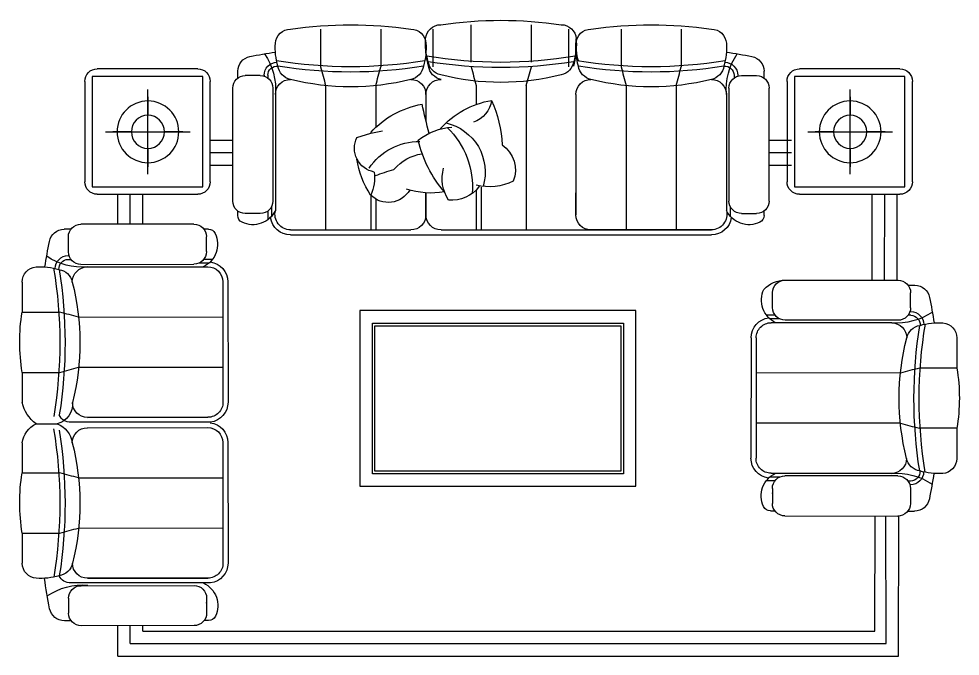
# Model space of a CAD drawing. Extents: x 23.8 to 54, y 1 to 14.1.
# Drawn here: x 39.521 to 43.262, y 6.661 to 9.193 of the extents above; entities that cross this region are included whole.
import ezdxf

# ---------------------------------------------------------------- set-up
doc = ezdxf.new("R2010")
doc.units = 0
doc.header["$MEASUREMENT"] = 0
doc.layers.get('0').update_dxf_attribs({"linetype": 'CONTINUOUS'})
doc.layers.add('DWGAUTOCAD', color=7, linetype='CONTINUOUS')

# ---------------------------------------------------------------- blocks, each defined once
blk = doc.blocks.new('A$C32DA33DD')
for p, q in [((1706, 2516.7), (1706, 2367.2)), ((1946, 2516.7), (1946, 2367.2)), ((1107.3, 2498.7), (1107.3, 2349.2)), ((1347.3, 2498.7), (1347.3, 2349.2)), ((1556.6, 2498.7), (1556.6, 2349.2)), ((2097.7, 2498.7), (2097.7, 2349.2)), ((2304.8, 2498.7), (2304.8, 2349.2)), ((2544.8, 2498.7), (2544.8, 2349.2)), ((235.8, 2340.9), (635.8, 2340.9)), ((777.3, 2304), (777.3, 2331)), ((2874.8, 2304), (2874.8, 2331)), ((3034.7, 2340.9), (3434.7, 2340.9)), ((185.8, 1890.9), (185.8, 2290.9)), ((685.8, 2290.9), (685.8, 1890.9)), ((867, 2314), (807.3, 2314)), ((882, 2315.1), (882, 2311.7)), ((897, 2315.1), (897, 2304)), ((2755, 2315.1), (2755, 2304)), ((2770, 2315.1), (2770, 2311.7)), ((2785, 2314), (2844.8, 2314)), ((2984.7, 1890.9), (2984.7, 2290.9)), ((3484.7, 2290.9), (3484.7, 1890.9)), ((434.1, 1921.2), (434.1, 2258.3)), ((757.3, 1814), (757.3, 2264)), ((917, 2264), (917, 1814)), ((1127.3, 2273.9), (1127.3, 1698.7)), ((1327.3, 2273.9), (1327.3, 1698.7)), ((1724.8, 2273.9), (1724.8, 1698.7)), ((1924.8, 2273.9), (1924.8, 2198.6)), ((2324.8, 2273.9), (2324.8, 2107.2)), ((2524.8, 2273.9), (2524.8, 1698.7)), ((2735, 2264), (2735, 1814)), ((2894.8, 1814), (2894.8, 2264)), ((3233, 1921.2), (3233, 2258.3)), ((434.1, 2229.5), (434.1, 2155.7)), ((434.1, 2155.7), (434.1, 2229.5)), ((927.3, 2238.7), (927.3, 1776.6)), ((1527.3, 2238.7), (1527.3, 1828.5)), ((1527.3, 2238.7), (1527.3, 1828.5)), ((2124.8, 2238.7), (2124.8, 2134.7)), ((2124.8, 2238.7), (2124.8, 2134.7)), ((2724.8, 2238.7), (2724.8, 1776.6)), ((3233, 2229.5), (3233, 2155.7)), ((3233, 2155.7), (3233, 2229.5)), ((602.7, 2089.7), (265.5, 2089.7)), ((294.3, 2089.7), (368.1, 2089.7)), ((500.1, 2089.7), (573.9, 2089.7)), ((2344.8, 2084), (2298.1, 2093.7)), ((2400.3, 2067.2), (2344.8, 2084)), ((3401.6, 2089.7), (3064.5, 2089.7)), ((3093.2, 2089.7), (3167, 2089.7)), ((3299, 2089.7), (3372.8, 2089.7)), ((757.3, 2056.9), (667.4, 2056.9)), ((2984.7, 2056.9), (2894.8, 2056.9)), ((434.1, 2023.8), (434.1, 1950)), ((434.1, 1950), (434.1, 2023.8)), ((757.3, 2006.9), (667.4, 2006.9)), ((2984.7, 2006.9), (2894.8, 2006.9)), ((3233, 2023.8), (3233, 1950)), ((3233, 1950), (3233, 2023.8)), ((757.3, 1956.9), (667.4, 1956.9)), ((2984.7, 1956.9), (2894.8, 1956.9)), ((635.8, 1840.9), (235.8, 1840.9)), ((246.7, 1498.4), (246.5, 1840.9)), ((296.6, 1498.5), (296.5, 1840.9)), ((346.5, 1498.6), (346.5, 1842.2)), ((1527.3, 1846.6), (1527.3, 1758.7)), ((1527.3, 1846.6), (1527.3, 1758.7)), ((1527.3, 1846.6), (1527.3, 1758.7)), ((1527.3, 1758.7), (1527.3, 1846.6)), ((1904.8, 1869.6), (1904.8, 1698.7)), ((1924.8, 1858.2), (1924.8, 1698.7)), ((2124.8, 1846.6), (2124.8, 1758.7)), ((2124.8, 1846.6), (2124.8, 1758.7)), ((2124.8, 1846.6), (2124.8, 1758.7)), ((2124.8, 1758.7), (2124.8, 1846.6)), ((3434.7, 1840.9), (3034.7, 1840.9)), ((3253.5, 1721.6), (3253.5, 1840.9)), ((3303.5, 1721.5), (3303.5, 1840.9)), ((3353.5, 1721.1), (3353.5, 1842.2)), ((2324.8, 1821.7), (2324.8, 1698.7)), ((2344.8, 1837), (2344.8, 1698.7)), ((777.3, 1756.2), (777.3, 1774)), ((867, 1764), (807.3, 1764)), ((912, 1792.2), (912, 1753.8)), ((2740, 1792.2), (2740, 1753.8)), ((2755, 1774), (2755, 1739.4)), ((2785, 1764), (2844.8, 1764)), ((2874.8, 1756.2), (2874.8, 1774)), ((987.3, 1698.7), (1467.3, 1698.7)), ((2064.8, 1698.7), (987.3, 1698.7)), ((2664.8, 1698.7), (2184.8, 1698.7)), ((2992.2, 1702), (3010, 1701.9)), ((3050.1, 1721.9), (3500.1, 1721.3)), ((3540, 1701.2), (3567, 1701.2)), ((2664.8, 1678.7), (987.3, 1678.7)), ((2999.9, 1612.2), (3000, 1671.9)), ((3549.9, 1611.5), (3550, 1671.2)), ((3009.9, 1582.2), (2975.3, 1582.2)), ((3551, 1581.5), (3539.9, 1581.5)), ((3551, 1596.5), (3547.6, 1596.5)), ((3028.1, 1567.2), (2989.6, 1567.2)), ((3474.5, 1551.3), (2994.5, 1552)), ((3499.8, 1561.5), (3049.8, 1562.1)), ((203, 1478.4), (176.1, 1478.3)), ((693, 1499), (243, 1498.4)), ((2914.4, 1490.7), (2913.8, 1012.1)), ((2934.4, 1492), (2933.8, 1012)), ((3734.4, 1491.1), (3734.3, 1371)), ((193.1, 1388.6), (193.1, 1448.4)), ((743.1, 1389.3), (743.1, 1449.1)), ((192.1, 1373.6), (195.5, 1373.6)), ((192.1, 1358.6), (203.2, 1358.6)), ((733.2, 1359.3), (767.8, 1359.4)), ((1288.1, 1377.2), (2388.1, 1377.2)), ((1288.1, 677.2), (1288.1, 1377.2)), ((2388.1, 1377.2), (2388.1, 677.2)), ((3509.4, 1351.3), (2934.2, 1352)), ((3734.3, 1371), (3584.8, 1371.2)), ((243.2, 1338.7), (693.2, 1339.3)), ((268.5, 1328.5), (748.5, 1329.1)), ((715, 1344.3), (753.5, 1344.3)), ((8.6, 1268.3), (8.8, 1148.1)), ((808.6, 1269.2), (809.3, 789.2)), ((828.6, 1269.2), (829.3, 789.2)), ((8.8, 1148.1), (158.3, 1148.3)), ((233.7, 1128.4), (808.8, 1129.2)), ((3509.1, 1151.3), (2934, 1152)), ((3734, 1131), (3584.5, 1131.2)), ((3734, 1131), (3733.8, 1010.8)), ((3473.7, 951.3), (2993.7, 952)), ((3473.7, 951.3), (2993.7, 952)), ((2993.7, 952), (3473.7, 951.3)), ((2993.7, 952), (3473.7, 951.3)), ((2993.7, 952), (3473.7, 951.3)), ((2993.7, 952), (3473.7, 951.3)), ((3473.7, 951.3), (2993.7, 952)), ((9.1, 908.1), (158.6, 908.3)), ((9.1, 908.1), (9.3, 788)), ((233.9, 928.4), (809.1, 929.2)), ((2983.9, 932.6), (3540, 932.6)), ((3474.5, 910.6), (2994.5, 911.2)), ((3678.6, 926.4), (3594.3, 926.4)), ((2914.4, 850), (2913.8, 371.3)), ((2934.4, 851.3), (2933.8, 371.3)), ((3734.4, 850.4), (3734.3, 730.3)), ((244, 718.2), (694, 718.8)), ((269.3, 728.5), (749.3, 729.1)), ((269.3, 728.5), (749.3, 729.1)), ((749.3, 729.1), (269.3, 728.5)), ((749.3, 729.1), (269.3, 728.5)), ((749.3, 729.1), (269.3, 728.5)), ((749.3, 729.1), (269.3, 728.5)), ((269.3, 728.5), (749.3, 729.1)), ((715.8, 713.8), (754.3, 713.9)), ((3734.3, 730.3), (3584.8, 730.5)), ((193, 698.1), (204.1, 698.1)), ((193, 683.1), (196.4, 683.1)), ((734.1, 698.8), (768.7, 698.9)), ((2388.1, 677.2), (1288.1, 677.2)), ((3509.4, 710.6), (2934.2, 711.3)), ((194.1, 668.1), (194.2, 608.4)), ((744.1, 668.8), (744.2, 609.1)), ((204.2, 578.4), (177.3, 578.3)), ((752.1, 579.1), (734.2, 579.1)), ((241, 0), (240.4, 558.6)), ((694.2, 559), (244.2, 558.4)), ((291.2, 50), (292.1, 558.5)), ((335.4, 100), (334.7, 558.5)), ((3509.1, 510.6), (2934, 511.3)), ((3734, 490.3), (3584.5, 490.5)), ((3734, 490.3), (3733.8, 370.1)), ((3473.7, 310.6), (2993.7, 311.2)), ((2993.7, 311.2), (3473.7, 310.6)), ((2993.7, 311.2), (3473.7, 310.6)), ((2993.7, 311.2), (3473.7, 310.6)), ((2993.7, 311.2), (3473.7, 310.6)), ((3473.7, 310.6), (2993.7, 311.2)), ((3473.7, 310.6), (2993.7, 311.2)), ((2983.9, 291.9), (3540, 291.9)), ((3499, 281), (3049, 281.6)), ((2999, 231.6), (2998.9, 171.9)), ((3549, 230.9), (3548.9, 171.2)), ((2991, 141.9), (3008.8, 141.9)), ((3048.8, 121.8), (3498.8, 121.2)), ((3253.5, 100), (3253.5, 121.5)), ((3303.5, 50), (3303.5, 121.5)), ((3353.5, 0), (3353.4, 121.4)), ((3538.8, 141.2), (3565.8, 141.1)), ((3253.5, 100), (335.4, 100)), ((3303.5, 50), (291.2, 50)), ((3353.5, 0), (241, 0))]:
    blk.add_line(p, q)
at = {"ltscale": 20}
for p, q in [((215.8, 1870.9), (215.8, 2310.9)), ((215.8, 2310.9), (655.8, 2310.9)), ((655.8, 2310.9), (655.8, 1870.9)), ((3014.7, 1870.9), (3014.7, 2310.9)), ((3014.7, 2310.9), (3454.7, 2310.9)), ((3454.7, 2310.9), (3454.7, 1870.9)), ((655.8, 1870.9), (215.8, 1870.9)), ((3454.7, 1870.9), (3014.7, 1870.9)), ((2338.1, 1327.2), (1338.1, 1327.2)), ((1338.1, 1327.2), (1338.1, 727.2)), ((2328.1, 1317.2), (1348.1, 1317.2)), ((1348.1, 1317.2), (1348.1, 737.2)), ((2328.1, 737.2), (2328.1, 1317.2)), ((2338.1, 727.2), (2338.1, 1327.2)), ((1338.1, 727.2), (2338.1, 727.2)), ((1348.1, 737.2), (2328.1, 737.2))]:
    blk.add_line(p, q, dxfattribs=at)
for centre in [(434.1, 2089.7), (3233, 2089.7)]:
    blk.add_circle(centre, 123, dxfattribs=at)
for centre in [(434.1, 2089.7), (3233, 2089.7)]:
    blk.add_circle(centre, 66)
for centre, radius, start, end in [((1227.3, 863.1), 1653.2, 81.6473, 98.3527), ((1585.9, 2456.7), 60, 90, 176.1275), ((1826, 881), 1653.2, 81.6473, 98.3527), ((2066.2, 2456.7), 60, 3.8725, 90), ((2424.8, 863.1), 1653.2, 81.6473, 98.3527), ((987.1, 2438.7), 60, 90, 176.1275), ((1467.4, 2438.7), 60, 3.8725, 90), ((2184.7, 2438.7), 60, 90, 176.1275), ((2665, 2438.7), 60, 3.8725, 90), ((1186.6, 2425.2), 259.9, 176.1275, 196.4266), ((1266.7, 2443.2), 259.9, 343.5734, 3.8725), ((1267.9, 2425.2), 259.9, 343.5734, 3.8725), ((1785.3, 2443.2), 259.9, 176.1275, 196.4266), ((1785.3, 2443.2), 259.9, 176.1275, 196.4266), ((1786.6, 2425.2), 259.9, 176.1275, 196.4266), ((1865.5, 2425.2), 259.9, 343.5734, 3.8725), ((1866.7, 2443.2), 259.9, 343.5734, 3.8725), ((2384.1, 2425.2), 259.9, 176.1275, 196.4266), ((2465.5, 2425.2), 259.9, 343.5734, 3.8725), ((1227.3, 379.6), 2050, 98.4151, 101.302), ((2424.8, 379.6), 2050, 78.698, 81.5849), ((837.3, 2331), 60, 101.302, 180), ((934.1, 2314.7), 52.1, 90.9194, 179.4053), ((674.8, 2258.2), 253.2, 355.5854, 34.2393), ((1227.3, 4130.9), 1782.2, 260.4594, 279.5406), ((1826, 4148.9), 1782.2, 260.4594, 279.5406), ((1599.1, 2379.1), 63.7, 188.4737, 258.1933), ((1826, 4178.2), 1832.2, 260.8958, 279.1042), ((2053, 2379.1), 63.7, 281.8067, 351.5263), ((2424.8, 4130.9), 1782.2, 260.4594, 279.5406), ((2717.9, 2314.7), 52.1, 0.5947, 89.0806), ((2977.2, 2258.2), 253.2, 145.7607, 184.4146), ((2814.8, 2331), 60, 0, 78.698), ((235.8, 2290.9), 50, 90, 180), ((635.8, 2290.9), 50, 0, 90), ((934.1, 2314.7), 37.1, 85.1571, 179.4053), ((1000.3, 2361.1), 63.7, 188.4737, 258.1933), ((1227.3, 4160.2), 1832.2, 260.8958, 279.1042), ((-4603.4, 793.5), 5918.8, 14.48369, 15.23856), ((7057.9, 793.5), 5918.8, 164.76144, 165.51631), ((1454.2, 2361.1), 63.7, 281.8067, 351.5263), ((-4005.9, 793.5), 5918.8, 14.48369, 15.23856), ((7655.5, 793.5), 5918.8, 164.76144, 165.51631), ((2051.8, 2361.1), 63.7, 281.8067, 351.5263), ((2197.9, 2361.1), 63.7, 188.4737, 258.1933), ((2424.8, 4160.2), 1832.2, 260.8958, 279.1042), ((-3405.9, 793.5), 5918.8, 14.48369, 15.23856), ((8255.5, 793.5), 5918.8, 164.76144, 165.51631), ((2651.8, 2361.1), 63.7, 281.8067, 351.5263), ((2717.9, 2314.7), 37.1, 0.5947, 94.8429), ((3034.7, 2290.9), 50, 90, 180), ((3434.7, 2290.9), 50, 0, 90), ((807.3, 2264), 50, 90, 180), ((867, 2264), 50, 0, 90), ((987.3, 2238.7), 60, 90, 180), ((1227.3, 3243.7), 975, 255.75, 284.25), ((1467.3, 2238.7), 60, 0, 90), ((1826, 3261.7), 975, 255.75, 284.25), ((2064.8, 2238.7), 60, 0, 90), ((2184.8, 2238.7), 60, 90, 180), ((2424.8, 3243.7), 975, 255.75, 284.25), ((2664.8, 2238.7), 60, 0, 90), ((2785, 2264), 50, 90, 180), ((2844.8, 2264), 50, 0, 90), ((2310, 2013.5), 489.9, 155.708, 177.181), ((1969.9, 2229.7), 107.5, 187.8748, 251.537), ((1969.9, 2229.7), 107.5, 187.8748, 251.537), ((1801.8, 1862.2), 358.2, 41.9902, 80.0813), ((-10968.2, 5298.9), 13470, 346.19057, 346.69842), ((2078.8, 1846.9), 358.2, 41.9902, 80.0813), ((2089.3, 1929.6), 200.6, 102.8006, 196.6911), ((2269.6, 1869.9), 329.9, 134.1058, 184.4889), ((2001, 1859.1), 250.7, 51.7765, 85.4088), ((2312.9, 2024.8), 97, 280.9234, 25.8768), ((1889.9, 1937.7), 121.5, 124.7038, 201.5016), ((1671.4, 2173.3), 498.7, 319.625, 346.4048), ((2151.6, 1811), 240.6, 33.7923, 90.5552), ((2115.2, 1825.4), 178.7, 40.4025, 81.7371), ((2053.2, 2030.1), 349.9, 326.6442, 351.9886), ((1904.8, 1902.2), 155.4, 327.0347, 15.8927), ((2254.3, 1943.8), 4, 220.4025, 252.8128), ((1770.9, 380.6), 1632.2, 70.1072, 72.8128), ((2497.9, 1906.6), 168.1, 172.1503, 204.4282), ((235.8, 1890.9), 50, 180, 270), ((635.8, 1890.9), 50, 270, 0), ((1873.4, 2089.7), 218.9, 243.8327, 283.5744), ((3034.7, 1890.9), 50, 180, 270), ((3434.7, 1890.9), 50, 270, 0), ((2021.4, 1950.7), 133.8, 215.4663, 275.9267), ((2103.5, 2161.9), 316, 260.4944, 288.1127), ((2275.1, 1907.1), 98.8, 209.9049, 315.4193), ((807.3, 1814), 50, 180, 270), ((867, 1814), 50, 270, 0), ((2785, 1814), 50, 180, 270), ((2844.8, 1814), 50, 270, 0), ((837.1, 1819.1), 99.6, 244.5921, 334.7467), ((988.5, 1761.7), 63, 166.3812, 268.8687), ((2663.6, 1761.7), 63, 271.1313, 13.6188), ((2814.9, 1819.1), 99.6, 205.2533, 295.4079), ((807.3, 1756.2), 30, 180, 244.5921), ((987.3, 1758.7), 80, 187.063, 270), ((1467.3, 1758.7), 60, 270, 0), ((2064.8, 1758.7), 60, 270, 0), ((2184.8, 1758.7), 60, 180, 270), ((2664.8, 1758.7), 80, 270, 352.937), ((2844.8, 1756.2), 30, 295.4079, 0), ((2992.1, 1672), 30, 89.9245, 154.5167), ((3050, 1671.9), 50, 89.9245, 179.9245), ((3500, 1671.3), 50, 359.9245, 89.9245), ((3566.9, 1641.2), 60, 11.2265, 89.9245), ((3055, 1642), 99.6, 154.5167, 244.6712), ((1615, 1253.8), 2050, 8.3397, 11.2265), ((3049.9, 1612.1), 50, 179.9245, 269.9245), ((3494.3, 1803.7), 253.2, 265.51, 304.1639), ((3499.9, 1611.5), 50, 269.9245, 359.9245), ((3550.5, 1544.4), 37.1, 355.0816, 89.3298), ((3550.5, 1544.4), 52.1, 0.844, 89.3298), ((2994.4, 1492), 80, 96.9876, 179.9245), ((2994.4, 1492), 60, 89.9245, 179.9245), ((3474.4, 1491.3), 60, 359.9245, 89.9245), ((3596.8, 1478.1), 63.7, 98.3982, 168.1178), ((5395.6, 1248.8), 1832.2, 170.8203, 189.0288), ((5366.3, 1248.8), 1782.2, 170.384, 189.4651), ((3660.7, 1291.8), 259.9, 86.0521, 106.3511), ((3674.4, 1491.2), 60, 359.9245, 86.0521), ((176.2, 1418.3), 60, 90.0755, 168.7735), ((243.1, 1448.4), 50, 90.0755, 180.0755), ((693.1, 1449), 50, 0.0755, 90.0755), ((692.2, 1381.1), 117.9, 43.3226, 89.5895), ((4479.1, 1250), 975, 165.6745, 194.1746), ((2128.1, 1030.9), 2050, 168.7735, 171.6603), ((688.1, 1419.1), 99.6, 295.3288, 25.4833), ((243.1, 1388.7), 50, 180.0755, 270.0755), ((693.1, 1389.3), 50, 270.0755, 0.0755), ((248.7, 1580.9), 253.2, 235.8361, 274.49), ((192.5, 1321.5), 52.1, 90.6702, 179.156), ((192.5, 1321.5), 37.1, 90.6702, 184.9184), ((2036.6, 7083.9), 5918.8, 284.40824, 285.16311), ((3019.1, 1251.9), 725, 350.3973, 9.4518), ((68.6, 1268.3), 60, 93.9479, 180.0755), ((82.4, 1068.9), 259.9, 73.6489, 93.9479), ((-1623.2, 1026), 1782.2, 350.5349, 9.616), ((146.3, 1255.3), 63.7, 11.8822, 81.6018), ((-1652.5, 1025.9), 1832.2, 350.9712, 9.1797), ((268.6, 1268.5), 60, 90.0755, 180.0755), ((748.6, 1269.1), 60, 0.0755, 90.0755), ((748.6, 1269.1), 80, 0.0755, 83.0124), ((-736.1, 1027.1), 975, 345.8254, 14.3255), ((723.9, 1029.1), 725, 170.5482, 189.6027), ((1706.4, 6861), 5918.8, 254.83689, 255.59176), ((2021.3, -4577.4), 5918.8, 74.68598, 75.44086), ((2993.8, 1012), 80, 179.9245, 262.8615), ((2993.8, 1012), 60, 179.9245, 269.9245), ((3473.8, 1011.3), 60, 269.9245, 359.9245), ((3473.8, 1011.3), 60, 269.9245, 359.9245), ((3613.1, 1003.8), 79.7, 174.6491, 256.361), ((3592.1, 1043.3), 145.4, 306.4999, 347.1053), ((1721.8, -4800.3), 5918.8, 104.55914, 105.31402), ((2994.4, 851.2), 80, 96.9876, 179.9245), ((2994.4, 851.2), 60, 89.9245, 179.9245), ((3474.4, 850.6), 60, 359.9245, 89.9245), ((3630.3, 836.5), 96.9, 111.7797, 171.5972), ((5366.3, 608.1), 1782.2, 170.384, 189.4651), ((3632.5, 834), 103.2, 9.1398, 63.5054), ((5395.6, 608.1), 1832.2, 170.8203, 189.0288), ((4479.1, 609.3), 975, 165.6745, 194.1746), ((69.3, 788), 60, 180.0755, 266.203), ((146.8, 801.3), 63.7, 278.5491, 348.2687), ((269.3, 788.5), 60, 180.0755, 270.0755), ((269.3, 788.5), 60, 180.0755, 270.0755), ((749.3, 789.1), 60, 270.0755, 0.0755), ((749.3, 789.1), 80, 277.1385, 0.0755), ((82.5, 987.5), 259.9, 266.203, 286.502), ((2128.1, 1030.9), 2050, 188.4906, 191.3774), ((250.2, 476), 253.2, 85.6609, 124.3148), ((193.3, 735.2), 52.1, 180.9949, 269.4807), ((193.3, 735.2), 37.1, 175.2325, 269.4807), ((244.1, 668.2), 50, 90.0755, 180.0755), ((694.1, 668.8), 50, 0.0755, 90.0755), ((689.1, 638.9), 99.6, 334.6676, 64.8221), ((2036.6, 6443.2), 5918.8, 284.40824, 285.16311), ((3019.1, 611.2), 725, 350.3973, 9.4518), ((177.2, 638.3), 60, 191.3774, 270.0755), ((244.2, 608.4), 50, 180.0755, 270.0755), ((694.2, 609), 50, 270.0755, 0.0755), ((752, 609.1), 30, 270.0755, 334.6676), ((2021.3, -5218.2), 5918.8, 74.68598, 75.44086), ((2993.8, 371.2), 80, 179.9245, 262.8615), ((2993.8, 371.2), 60, 179.9245, 269.9245), ((3473.8, 370.6), 60, 269.9245, 359.9245), ((3473.8, 370.6), 60, 269.9245, 359.9245), ((3596.2, 383.5), 63.7, 191.7313, 261.4509), ((3673.8, 370.2), 60, 273.797, 359.9245), ((3542.3, 339.6), 47.8, 267.2353, 336.5359), ((3660.6, 569.7), 259.9, 253.498, 273.797), ((1615, 593.7), 2050, 348.6226, 352.051), ((3054, 201.7), 99.6, 115.1779, 205.3324), ((3049, 231.6), 50, 89.9245, 179.9245), ((3491.5, 30.9), 253.2, 55.6852, 94.3391), ((3499, 231), 50, 359.9245, 89.9245), ((3565.9, 201.1), 60, 269.9245, 348.6226), ((2991, 171.9), 30, 205.3324, 269.9245), ((3048.9, 171.8), 50, 179.9245, 269.9245), ((3498.9, 171.2), 50, 269.9245, 359.9245)]:
    blk.add_arc(centre, radius, start, end)
blk.add_arc((3542.3, 980.3), 47.8, 267.2353, 336.5359, dxfattribs=at)
for p in [(743.4, 650.1), (2999.7, 212.9)]:
    blk.add_point(p)

msp = doc.modelspace()

# ---------------------------------------------------------------- block references
at = {"layer": 'DWGAUTOCAD', "xscale": -0.0009969462650946167, "yscale": 0.0009969462650946167, "zscale": 0.0009969462650946167}
msp.add_blockref('A$C32DA33DD', (43.2573, 6.6607), dxfattribs=at)

doc.saveas('drawing.dxf')
